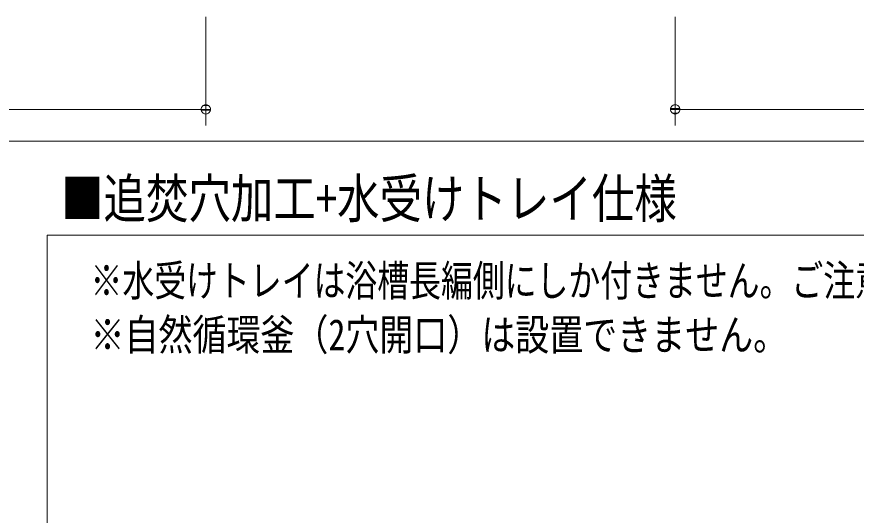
# Model space of a CAD drawing. Units: millimetres on the paper. Extents: x -305 to 305, y -152 to 152.
# Drawn here: x 2.4 to 54.3, y -80.2 to -49.4 of the extents above; entities that cross this region are included whole.
import ezdxf
from ezdxf.enums import TextEntityAlignment as Align

# ---------------------------------------------------------------- set-up
doc = ezdxf.new("R2010")
doc.units = ezdxf.units.MM
doc.layers.add('0-1_RV', color=7, linetype='Continuous', lineweight=9)
doc.layers.add('0-2_0', color=7, linetype='Continuous', lineweight=9)
doc.styles.add('ＭＳ ゴシック', font='')
doc.styles.get('ＭＳ ゴシック').set_extended_font_data('MS Gothic')

# ---------------------------------------------------------------- blocks, each defined once
blk = doc.blocks.new('_DOTSMALL')
at = {"layer": '0-2_0'}
for p, q in [((0.0746, 0.1), (-0.0746, 0.1)), ((0.1223, -0.0248), (-0.1223, -0.0248))]:
    blk.add_line(p, q, dxfattribs=at)
for points in [[(0.125, 0), (0.124, 0.0157), (0.1211, 0.0311), (0.1162, 0.046), (0.1095, 0.0602), (0.1011, 0.0735), (0.0911, 0.0856), (0.0797, 0.0963), (0.067, 0.1055), (0.0532, 0.1131), (0.0386, 0.1189), (0.0234, 0.1228), (0.0078, 0.1248), (-0.0078, 0.1248), (-0.0234, 0.1228), (-0.0386, 0.1189), (-0.0532, 0.1131), (-0.067, 0.1055), (-0.0797, 0.0963), (-0.0911, 0.0856), (-0.1011, 0.0735), (-0.1095, 0.0602), (-0.1162, 0.046), (-0.1211, 0.0311), (-0.124, 0.0157), (-0.125, 0), (0, 0)], [(-0.125, 0), (-0.124, -0.0157), (-0.1211, -0.0311), (-0.1162, -0.046), (-0.1095, -0.0602), (-0.1011, -0.0735), (-0.0911, -0.0856), (-0.0797, -0.0963), (-0.067, -0.1055), (-0.0532, -0.1131), (-0.0386, -0.1189), (-0.0234, -0.1228), (-0.0078, -0.1248), (0.0078, -0.1248), (0.0234, -0.1228), (0.0386, -0.1189), (0.0532, -0.1131), (0.067, -0.1055), (0.0797, -0.0963), (0.0911, -0.0856), (0.1011, -0.0735), (0.1095, -0.0602), (0.1162, -0.046), (0.1211, -0.0311), (0.124, -0.0157), (0.125, 0), (0, 0)]]:
    blk.add_lwpolyline(points, close=True, dxfattribs=at)

msp = doc.modelspace()

# ---------------------------------------------------------------- linework, layer by layer
at = {"layer": '0-1_RV'}
for p, q in [((14.088, -49.412), (14.088, -56.134)), ((43.088, -49.412), (43.088, -56.134)), ((14.088, -55.134), (-39.245, -55.134)), ((96.422, -55.134), (43.088, -55.134)), ((-43.041, -57.102), (100.948, -57.102)), ((4.281, -62.918), (4.281, -114.972)), ((4.281, -62.918), (100.948, -62.918))]:
    msp.add_line(p, q, dxfattribs=at)

# ---------------------------------------------------------------- block references
at = {"layer": '0-1_RV', "xscale": 2.32, "yscale": 2.32}
msp.add_blockref('_DOTSMALL', (14.088, -55.134), dxfattribs=at)
at = {"layer": '0-1_RV', "xscale": 2.32, "yscale": 2.32, "rotation": 180}
msp.add_blockref('_DOTSMALL', (43.088, -55.134), dxfattribs=at)

# ---------------------------------------------------------------- texts
at = {"layer": '0-1_RV', "style": 'ＭＳ ゴシック'}
for s, height, width, p in [('■追焚穴加工+水受けトレイ仕様', 2.405, 0.8, (5.14, -62.567)), ('※水受けトレイは浴槽長編側にしか付きません。ご注意下さい。', 1.924, 0.75, (6.966, -67.259)), ('※自然循環釜（2穴開口）は設置できません。', 1.924, 0.8, (6.966, -70.602))]:
    msp.add_text(s, height=height, dxfattribs=dict(at, width=width)).set_placement(p, align=Align.BOTTOM_LEFT)

doc.saveas('drawing.dxf')
